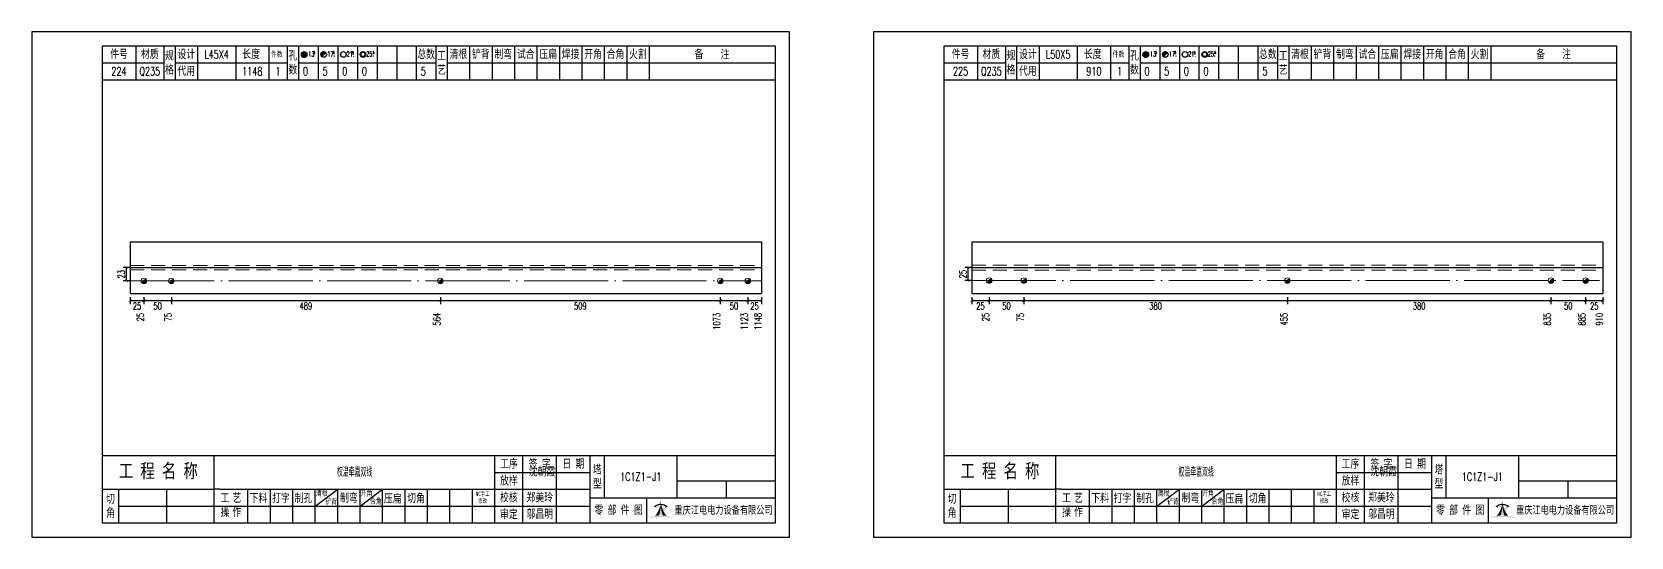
# Model space of a CAD drawing. Header units: millimetres. Extents: x -524 to 9570, y -2481 to 180.
# Drawn here: x 5700 to 6270, y -600 to -420 of the extents above; entities that cross this region are included whole.
import ezdxf
from ezdxf.enums import TextEntityAlignment as Align

# ---------------------------------------------------------------- set-up
doc = ezdxf.new("R2010")
doc.units = ezdxf.units.MM
doc.header["$LTSCALE"] = 20
doc.header["$PDMODE"] = 1
doc.linetypes.add('DASHDOT2X', pattern=[1.75, 1.5, -0.125, 0, -0.125])
doc.linetypes.add('HIDDEN', pattern=[0.375, 0.25, -0.125])
for name, color, linetype, lineweight in [('1', 7, 'Continuous', 25), ('11', 1, 'Continuous', 13), ('2', 1, 'HIDDEN', 13), ('5', 7, 'Continuous', 13), ('7', 3, 'DASHDOT2X', 13)]:
    doc.layers.add(name, color=color, linetype=linetype, lineweight=lineweight)
doc.styles.get("Standard").update_dxf_attribs({"font": 'simplex', "width": 0.7, "bigfont": 'gbhzfs.shx'})
doc.styles.add('SYMBOL_TXT', font='txt.shx', dxfattribs={"width": 0.6})
doc.styles.add('TITLE_TXT', font='simplex.shx', dxfattribs={"width": 0.75, "height": 2.5, "bigfont": 'gbhzfs.shx'})
doc.dimstyles.new('dimStyle4', dxfattribs={"dimtxt": 2.5, "dimasz": 1, "dimexe": 1.25, "dimexo": 0, "dimgap": 0.63, "dimtad": 2, "dimzin": 0, "dimdsep": 46, "dimtxsty": 'standard', "dimblk": 'ARCHTICK', "dimblk1": 'ARCHTICK', "dimblk2": 'ARCHTICK', "dimcen": 0.09, "dimadec": 0, "dimazin": 0, "dimtfac": 1, "dimtdec": 1, "dimtix": 1, "dimtmove": 2, "dimatfit": 3, "dimfxl": 0, "dimtolj": 1, "dimtzin": 0, "dimarcsym": 0})
doc.dimstyles.get("Standard").update_dxf_attribs({"dimtxt": 2.5, "dimasz": 1, "dimexe": 1.25, "dimexo": 0, "dimgap": 0.63, "dimtad": 1, "dimzin": 0, "dimdsep": 46, "dimtxsty": 'standard', "dimblk": 'ARCHTICK', "dimblk1": 'ARCHTICK', "dimblk2": 'ARCHTICK', "dimcen": 0.09, "dimadec": 0, "dimazin": 0, "dimtfac": 1, "dimtdec": 1, "dimtix": 1, "dimtmove": 2, "dimatfit": 3, "dimfxl": 0, "dimtolj": 1, "dimtzin": 0, "dimarcsym": 0})
pattern_1 = [(0, (-3, 0), (0, 0.0125), [])]

# ---------------------------------------------------------------- blocks, each defined once
blk = doc.blocks.new('M12_HOLE')
h = blk.add_hatch()
h.set_pattern_fill('LINE', scale=0.1, style=0)
h.set_pattern_definition(pattern_1)
h.paths.add_polyline_path([(-5, 0, 1), (-1, 0, 1)])
at = {"color": 7}
blk.add_circle((-3, 0), 2, dxfattribs=at)
at = {"color": 7, "attachment_point": 1, "style": 'SYMBOL_TXT'}
for s, insert, char_height, width in [('13\\f??|b0|i0|c0|p54;.', (-0.1170648347537053, 2.110404609075999), 3.5, 5.707453662650948), ('5', (3.739322910876695, 2.264550918150206), 1.8, 2.930899999712656)]:
    blk.add_mtext(s, dxfattribs=dict(at, insert=insert, char_height=char_height, width=width))
blk = doc.blocks.new('M16_HOLE')
h = blk.add_hatch()
h.set_pattern_fill('LINE', scale=0.1, style=0)
h.set_pattern_definition(pattern_1)
h.paths.add_polyline_path([(-1.585786437626905, 1.414213562373095, 0.668178637919299), (-5, 0, 0.198912367379658), (-4.414213562373095, -1.414213562373095)])
at = {"color": 7}
blk.add_circle((-3, 0), 2, dxfattribs=at)
at = {"color": 7, "attachment_point": 1, "style": 'SYMBOL_TXT'}
for s, insert, char_height, width in [('17.', (-0.443935574240129, 2.13042063441452), 3.5, 6.3164), ('5', (3.564570640825252, 2.25180437378188), 1.8, 1.822)]:
    blk.add_mtext(s, dxfattribs=dict(at, insert=insert, char_height=char_height, width=width))
blk = doc.blocks.new('M20_HOLE')
at = {"color": 7}
blk.add_circle((-3, 0), 2, dxfattribs=at)
at = {"color": 7, "attachment_point": 1, "style": 'SYMBOL_TXT'}
for s, insert, char_height, width in [('21.', (-0.6868754558352066, 2.009036737063269), 3.5, 6.0735), ('5', (3.321630759230175, 2.009036737063269), 1.8, 1.4576)]:
    blk.add_mtext(s, dxfattribs=dict(at, insert=insert, char_height=char_height, width=width))
blk = doc.blocks.new('M24_HOLE')
at = {"color": 7}
for radius in [2, 1.5]:
    blk.add_circle((-3, 0), radius, dxfattribs=at)
at = {"color": 7, "attachment_point": 1, "style": 'SYMBOL_TXT'}
for s, insert, char_height, width in [('25.', (-0.6868754558352066, 2.13042063441452), 3.5, 2.4294), ('5', (3.928980201610216, 2.25180437378188), 1.8, 1.9435)]:
    blk.add_mtext(s, dxfattribs=dict(at, insert=insert, char_height=char_height, width=width))
blk = doc.blocks.new('A$C1E394B87')
for p, q in [((270, 180), (0, 180)), ((0, 180), (0, 0)), ((270, 0), (270, 180)), ((0, 0), (270, 0))]:
    blk.add_line(p, q)
blk = doc.blocks.new('JgCard')
h = blk.add_hatch(color=256)
edge = h.paths.add_edge_path()
edge.add_arc((223.8016524729837, -21.84717885384339), 29.00860721842082, 79.81716678233735, 89.27812697573944)
edge.add_arc((224.5325955616654, -21.84717885384339), 29.00860721842082, 90.72187302426055, 100.1828332176626)
edge.add_arc((224.0279874541857, -3.830853464385541), 11.50536553551401, 89.30709440376557, 113.6959925615352, ccw=False)
edge.add_arc((224.3062605804644, -3.830853464385541), 11.50536553551401, 66.30400743846491, 90.69290559623443, ccw=False)
edge = h.paths.add_edge_path()
edge.add_arc((233.0302112674253, 13.18449056462987), 8.873034629199061, 191.5208225546964, 219.6965150385776)
edge.add_arc((215.3040367672247, 13.18449056462987), 8.873034629199061, 320.3034849614224, 348.4791774453036)
edge.add_arc((214.0326012329333, 11.43447699248611), 10.13453382683302, 338.1301204334909, 359.9154198731663)
edge.add_arc((234.3016468017167, 11.43447699248611), 10.13453382683302, 180.0845801266699, 201.8698795665091)
edge.add_line((225.937925765641, 10.90576856469295), (225.6552856147136, 10.35609493506945))
edge.add_arc((224.1679533083088, 7.853493107532699), 3.957321353349253, 91.41975307934291, 127.4827228769255)
edge.add_arc((215.3040367672247, 13.18449056462987), 8.873034629199061, 351.0860103832611, 357.2867084751834)
edge.add_line((222.396322269009, 10.90576856469295), (222.6789624199364, 10.35609493506945))
edge.add_line((222.6789624199364, 10.35609493506945), (221.7697188924139, 10.86032854938844))
edge.add_line((225.6552856147136, 10.35609493506945), (226.5654915637542, 10.86086227359522))
edge.add_arc((224.2330238305049, 7.883670059543192), 3.536460377387214, 93.80567765797379, 121.2894356209631)
edge.add_arc((224.1012242041452, 7.883670059543192), 3.536460377387214, 58.7105643790368, 86.1943223420262)
edge.add_arc((224.1679533083088, 7.853493107532699), 3.957321353349253, 52.53023982105776, 88.60436076552203)
edge.add_arc((233.0302112674253, 13.18449056462987), 8.873034629199061, 182.7132915248167, 188.9137221835162)
edge.add_line((224.1671240173246, 11.44943760304955), (224.1671240173246, 11.41951638194644))
blk.add_hatch(color=256).paths.add_polyline_path([(224.1671240173246, 11.41951638190653, 0.09534363958971465), (224.8964730213393, 7.65936347788454, -0.02857973389665951), (226.2029576453306, 7.517096850535836, -0.1235627947319866), (224.3359488967444, 11.41233217421416, -0.1204986991669159), (225.937925765641, 10.90576856469295), (225.6552856147136, 10.35609493506945), (226.5654915637542, 10.86086227359522, 0.5402417223769541), (226.575360567148, 10.99431825130466, 0.158715983985349), (224.2643381876442, 11.80964050730302, -0.02706108524003999), (224.1671240173246, 12.76445731824299, -0.02706225299216489), (224.0699034296731, 11.80959959181416, 0.1586661026302013), (221.7598355252794, 10.99377351487396, 0.5401762534625951), (221.7697205382283, 10.86032763670437, -5.881062471050359e-06), (221.7697188924139, 10.86032854938844), (222.6789624199364, 10.35609493506945), (222.396322269009, 10.90576856469295, -0.1204986991669226), (223.9982991379056, 11.41233217421416, -0.1235627947319868), (222.1312903893195, 7.517096850535836, -0.0285797338966575), (223.4377750133108, 7.65936347788454, 0.09534363958971454)])
for p, q in [((265, 175), (25, 175)), ((25, 175), (25, 5)), ((37, 175), (37, 163)), ((47, 175), (47, 163)), ((51, 175), (51, 163)), ((59, 175), (59, 163)), ((72.61005959575064, 175), (72.61005959575061, 163)), ((84.43573710762382, 175), (84.43573710762382, 163)), ((91, 175), (91, 163)), ((95, 175), (95, 163)), ((102, 175), (102, 163)), ((109, 175), (109, 163)), ((116, 175), (116, 163)), ((123, 175), (123, 163)), ((130, 175), (130, 163)), ((137, 175), (137, 163)), ((144, 175), (144, 163)), ((148, 175), (148, 163)), ((156, 175), (156, 163)), ((164, 175), (164, 163)), ((172, 175), (172, 163)), ((180, 175), (180, 163)), ((188, 175), (188, 163)), ((196, 175), (196, 163)), ((204, 175), (204, 163)), ((212, 175), (212, 163)), ((220, 175), (220, 163)), ((265, 5), (265, 175)), ((25, 169), (47, 169)), ((51, 168.9999999999999), (91, 168.9999999999999)), ((95, 168.9999999999999), (144, 168.9999999999999)), ((148, 169), (265, 169)), ((25, 163), (265, 163)), ((25, 29), (265, 29)), ((65, 17), (65, 29)), ((165, 5), (165, 29)), ((175, 5), (175, 29)), ((187, 5), (187, 29)), ((199, 5), (199, 29)), ((204, 29), (204, 14)), ((230, 14), (230, 29)), ((165, 23), (199, 23)), ((230, 20), (265, 20)), ((247.5, 20), (247.5, 14)), ((25, 17), (65, 17)), ((31, 5), (31, 17)), ((48, 17), (48, 5)), ((65, 5), (65, 17)), ((67, 17), (65, 17)), ((67, 17), (165, 17)), ((77, 5), (77, 17)), ((85, 5), (85, 17)), ((93, 5), (93, 17)), ((101, 5), (101, 17)), ((101, 11), (109, 17)), ((109, 5), (109, 17)), ((117, 5), (117, 17)), ((117, 11), (125, 17)), ((125, 5), (125, 17)), ((133, 5), (133, 17)), ((141, 5), (141, 17)), ((149, 5), (149, 17)), ((157, 5), (157, 17)), ((165, 17), (199, 17)), ((199, 14), (265, 14)), ((219.0802760739607, 14), (219.0802760739607, 5)), ((31, 11), (65, 11)), ((65, 11), (165, 11)), ((165, 11), (199, 11)), ((25, 5), (265, 5))]:
    blk.add_line(p, q)
blk.add_lwpolyline([(96.0334779468642, 171.9855941999696, -1), (98.0334779468642, 171.9855941999696, -1)], format="xyb", close=True)
for p in [(65.8050297978753, 166), (145, 96)]:
    blk.add_point(p)
blk.add_blockref('A$C1E394B87', (0, 0))
at = {"xscale": 0.5, "yscale": 0.5, "zscale": 0.5}
for name, p in [('M12_HOLE', (98.5334779468642, 171.9855941999696)), ('M16_HOLE', (105.5, 171.9999999999999)), ('M20_HOLE', (112.5, 171.9999999999999)), ('M24_HOLE', (119.5, 171.9999999999999))]:
    blk.add_blockref(name, p, dxfattribs=at)
at = {"attachment_point": 5, "style": 'TITLE_TXT'}
for s, insert, char_height, width in [('{\\fSimHei|b0|i0|c134|p2;件号}', (31, 172), 3, 15), ('{\\fSimHei|b0|i0|c134|p2;材质}', (42, 172), 3, 8), ('{\\fSimHei|b0|i0|c134|p2;规格}', (49, 169), 3, 4), ('{\\fSimHei|b0|i0|c134|p2;设计}', (55, 171.9999999999999), 3, 8.000000000000014), ('{\\fSimHei|b0|i0|c134|p2;长度}', (78.11684221050325, 172.0531705390044), 3, 8), ('{\\fSimHei|b0|i0|c134|p2;件数}', (87.3041250533895, 171.9999999999999), 2, 8.8244), ('{\\fSimHei|b0|i0|c134|p2;孔数}', (93, 169), 3, 4), ('{\\fSimHei|b0|i0|c134|p2;总数}', (140.5, 171.9999999999999), 3, 7), ('{\\fSimHei|b0|i0|c134|p2;工\\P艺}', (146, 169), 3, 4), ('{\\fSimHei|b0|i0|c134|p2;清根}', (152, 172), 3, 8), ('{\\fSimHei|b0|i0|c134|p2;铲背}', (160, 172), 3, 8), ('{\\fSimHei|b0|i0|c134|p2;制弯}', (168, 172), 3, 8.000000000000028), ('{\\fSimHei|b0|i0|c134|p2;试合}', (176, 172), 3, 8), ('{\\fSimHei|b0|i0|c134|p2;压扁}', (184, 172), 3, 8), ('{\\fSimHei|b0|i0|c134|p2;焊接}', (192, 172), 3, 8), ('{\\fSimHei|b0|i0|c134|p2;开角}', (200, 172), 3, 8.000000000000057), ('{\\fSimHei|b0|i0|c134|p2;合角}', (208, 172), 3, 8), ('{\\fSimHei|b0|i0|c134|p2;火割}', (216, 172), 3, 8), ('{\\fSimHei|b0|i0|c134|p2;备    注}', (242.3967818627186, 171.9765054582008), 3, 22), ('{\\fSimHei|b0|i0|c134|p2;代用}', (55, 166), 3, 8), ('{\\fSimHei|b0|i0|c134|p2;工 程 名 称}', (45.04268864723963, 23.33842704880232), 5, 47.33333333333334), ('{\\fSimHei|b0|i0|c134|p2;工序}', (170, 26), 3, 10), ('{\\fSimHei|b0|i0|c134|p2;签 字}', (181, 26), 3, 12), ('{\\fSimHei|b0|i0|c134|p2;^I沈朝霞}', (181.0520504248258, 23.27747906449889), 3, 12), ('{\\fSimHei|b0|i0|c134|p2;日 期}', (193, 26), 3, 12), ('{\\fSimHei|b0|i0|c134|p2;塔\\P型}', (201.5, 21.5), 3, 5.000000000000028), ('{\\fSimHei|b0|i0|c134|p2;放样}', (170, 20), 3, 10), ('{\\fSimHei|b0|i0|c134|p2;切\\P角}', (28, 11), 3, 6.000000000000004), ('{\\fSimHei|b0|i0|c134|p2;工\\P操}', (68.78408056366106, 11.29930144135182), 3, 6.000000000000004), ('{\\fSimHei|b0|i0|c134|p2;艺\\P作}', (73.01340619218274, 11.29930144135182), 3, 6.000000000000004), ('{\\fSimHei|b0|i0|c134|p2;下料}', (80.74376492044746, 13.75191016783555), 3, 8), ('{\\fSimHei|b0|i0|c134|p2;打字}', (88.74376492044746, 13.75191016783555), 3, 8), ('{\\fSimHei|b0|i0|c134|p2;制孔}', (96.74376492044746, 13.75191016783555), 3, 8.000000000000028), ('{\\fSimHei|b0|i0|c134|p2;清根}', (103.3080888185272, 15.56254542211099), 2, 8), ('{\\fSimHei|b0|i0|c134|p2;铲背}', (106.6982872637203, 12.58010217278223), 2, 8), ('{\\fSimHei|b0|i0|c134|p2;制弯}', (112.9524832210667, 13.86807755023182), 3, 8.000000000000028), ('{\\fSimHei|b0|i0|c134|p2;开角}', (119.2123351337376, 15.54156681030855), 2, 8.000000000000057), ('{\\fSimHei|b0|i0|c134|p2;合角}', (122.601153766583, 12.67610618408509), 2, 8), ('{\\fSimHei|b0|i0|c134|p2;压扁}', (128.5896913500159, 13.56672241423536), 3, 8), ('{\\fSimHei|b0|i0|c134|p2;切角}', (136.8970089545677, 13.6938446517654), 3, 8), ('{\\fSimHei|b0|i0|c134|p2;NC手工修改}', (160.6311373906198, 14.05820252967675), 1.5, 6.204069777279955), ('{\\fSimHei|b0|i0|c134|p2;校核}', (170, 14), 3, 10.00000000000003), ('{\\fSimHei|b0|i0|c134|p2;郑美玲}', (181, 14), 3, 12), ('{\\fSimHei|b0|i0|c134|p2;零 部 件 图}', (209.0827348158753, 9.5), 3, 30.76131175444226), ('{\\fSimHei|b0|i0|c134|p2;重庆江电电力设备有限公司}', (246.5086378857131, 9.475432444103376), 2.772000000000001, 63.29400000000002), ('{\\fSimHei|b0|i0|c134|p2;审定}', (170, 8), 3, 10), ('{\\fSimHei|b0|i0|c134|p2;邬昌明}', (181.0428184060297, 8.12303372435349), 3, 12)]:
    blk.add_mtext(s, dxfattribs=dict(at, insert=insert, char_height=char_height, width=width))
blk = doc.blocks.new('M16')
for p, q in [((-0.7071067811865476, -0.7071067811865476), (0.7071067811865475, 0.7071067811865475)), ((-0.4, 4.898425415289509e-17), (0.4, 0)), ((2.449212707644755e-17, 0.4), (0, -0.4))]:
    blk.add_line(p, q)
blk.add_circle((0, 0), 1)
for centre, radius, end in [((0, 0), 0.8, 45.00000000000001), ((0, 0), 0.6, 45.00000000000001), ((0, 0), 0.4, 45.00000000000001), ((-5.551115123125783e-17, -5.551115123125783e-17), 0.2, 45)]:
    blk.add_arc(centre, radius, 225, end)
blk = doc.blocks.new('_ArchTick')
at = {"color": 0, "linetype": 'ByBlock', "const_width": 0.15}
blk.add_lwpolyline([(-0.5, -0.5), (0.5, 0.5)], dxfattribs=at)
blk = doc.blocks.new('*D527')
at = {"layer": '11', "color": 0, "lineweight": -2}
for p, q in [((5735, -514.5), (5735, -517)), ((5735, -515.75), (5739.900901681935, -515.75)), ((5739.900901681935, -514.5), (5739.900901681935, -517))]:
    blk.add_line(p, q, dxfattribs=at)
at = {"layer": 'Defpoints', "color": 0}
for p in [(5735, -514.5), (5739.900901681935, -514.5), (5739.900901681935, -515.75)]:
    blk.add_point(p, dxfattribs=at)
at = {"layer": '11', "color": 0, "lineweight": -2, "rotation": 180}
blk.add_blockref('_ArchTick', (5735, -515.75), dxfattribs=at)
at = {"layer": '11', "color": 0, "lineweight": -2}
blk.add_blockref('_ArchTick', (5739.900901681935, -515.75), dxfattribs=at)
at = {"layer": '11', "color": 0, "insert": (5737.450450840967, -517.63), "char_height": 2.5, "attachment_point": 5}
blk.add_mtext('\\A1;25', dxfattribs=at)
blk = doc.blocks.new('*D528')
at = {"layer": '11', "color": 0, "lineweight": -2}
for p, q in [((5739.900901681935, -514.5), (5739.900901681935, -517)), ((5739.900901681935, -515.75), (5749.702705045805, -515.75)), ((5749.702705045805, -514.5), (5749.702705045805, -517))]:
    blk.add_line(p, q, dxfattribs=at)
at = {"layer": 'Defpoints', "color": 0}
for p in [(5739.900901681935, -514.5), (5749.702705045805, -514.5), (5749.702705045805, -515.75)]:
    blk.add_point(p, dxfattribs=at)
at = {"layer": '11', "color": 0, "lineweight": -2, "rotation": 180}
blk.add_blockref('_ArchTick', (5739.900901681935, -515.75), dxfattribs=at)
at = {"layer": '11', "color": 0, "lineweight": -2}
blk.add_blockref('_ArchTick', (5749.702705045805, -515.75), dxfattribs=at)
at = {"layer": '11', "color": 0, "insert": (5744.80180336387, -517.63), "char_height": 2.5, "attachment_point": 5}
blk.add_mtext('\\A1;50', dxfattribs=at)
blk = doc.blocks.new('*D529')
at = {"layer": '11', "color": 0, "lineweight": -2}
for p, q in [((5749.702705045805, -514.5), (5749.702705045805, -517)), ((5749.702705045805, -515.75), (5845.564341944457, -515.75)), ((5845.564341944457, -514.5), (5845.564341944457, -517))]:
    blk.add_line(p, q, dxfattribs=at)
at = {"layer": 'Defpoints', "color": 0}
for p in [(5749.702705045805, -514.5), (5845.564341944457, -514.5), (5845.564341944457, -515.75)]:
    blk.add_point(p, dxfattribs=at)
at = {"layer": '11', "color": 0, "lineweight": -2, "rotation": 180}
blk.add_blockref('_ArchTick', (5749.702705045805, -515.75), dxfattribs=at)
at = {"layer": '11', "color": 0, "lineweight": -2}
blk.add_blockref('_ArchTick', (5845.564341944457, -515.75), dxfattribs=at)
at = {"layer": '11', "color": 0, "insert": (5797.633523495131, -517.63), "char_height": 2.5, "attachment_point": 5}
blk.add_mtext('\\A1;489', dxfattribs=at)
blk = doc.blocks.new('*D530')
at = {"layer": '11', "color": 0, "lineweight": -2}
for p, q in [((5845.564341944457, -514.5), (5845.564341944457, -517)), ((5845.564341944457, -515.75), (5945.346700188655, -515.75)), ((5945.346700188655, -514.5), (5945.346700188655, -517))]:
    blk.add_line(p, q, dxfattribs=at)
at = {"layer": 'Defpoints', "color": 0}
for p in [(5845.564341944457, -514.5), (5945.346700188655, -514.5), (5945.346700188655, -515.75)]:
    blk.add_point(p, dxfattribs=at)
at = {"layer": '11', "color": 0, "lineweight": -2, "rotation": 180}
blk.add_blockref('_ArchTick', (5845.564341944457, -515.75), dxfattribs=at)
at = {"layer": '11', "color": 0, "lineweight": -2}
blk.add_blockref('_ArchTick', (5945.346700188655, -515.75), dxfattribs=at)
at = {"layer": '11', "color": 0, "insert": (5895.455521066556, -517.63), "char_height": 2.5, "attachment_point": 5}
blk.add_mtext('\\A1;509', dxfattribs=at)
blk = doc.blocks.new('*D531')
at = {"layer": '11', "color": 0, "lineweight": -2}
for p, q in [((5945.346700188655, -514.5), (5945.346700188655, -517)), ((5945.346700188655, -515.75), (5955.148503552526, -515.75)), ((5955.148503552526, -514.5), (5955.148503552526, -517))]:
    blk.add_line(p, q, dxfattribs=at)
at = {"layer": 'Defpoints', "color": 0}
for p in [(5945.346700188655, -514.5), (5955.148503552526, -514.5), (5955.148503552526, -515.75)]:
    blk.add_point(p, dxfattribs=at)
at = {"layer": '11', "color": 0, "lineweight": -2, "rotation": 180}
blk.add_blockref('_ArchTick', (5945.346700188655, -515.75), dxfattribs=at)
at = {"layer": '11', "color": 0, "lineweight": -2}
blk.add_blockref('_ArchTick', (5955.148503552526, -515.75), dxfattribs=at)
at = {"layer": '11', "color": 0, "insert": (5950.24760187059, -517.63), "char_height": 2.5, "attachment_point": 5}
blk.add_mtext('\\A1;50', dxfattribs=at)
blk = doc.blocks.new('*D532')
at = {"layer": '11', "color": 0, "lineweight": -2}
for p, q in [((5955.148503552526, -514.5), (5955.148503552526, -517)), ((5955.148503552526, -515.75), (5960, -515.75)), ((5960, -514.5), (5960, -517))]:
    blk.add_line(p, q, dxfattribs=at)
at = {"layer": 'Defpoints', "color": 0}
for p in [(5955.148503552526, -514.5), (5960, -514.5), (5960, -515.75)]:
    blk.add_point(p, dxfattribs=at)
at = {"layer": '11', "color": 0, "lineweight": -2, "rotation": 180}
blk.add_blockref('_ArchTick', (5955.148503552526, -515.75), dxfattribs=at)
at = {"layer": '11', "color": 0, "lineweight": -2}
blk.add_blockref('_ArchTick', (5960, -515.75), dxfattribs=at)
at = {"layer": '11', "color": 0, "insert": (5957.574251776263, -517.63), "char_height": 2.5, "attachment_point": 5}
blk.add_mtext('\\A1;25', dxfattribs=at)
blk = doc.blocks.new('*D534')
at = {"layer": '11', "color": 0, "lineweight": -2}
for p, q in [((6035, -514.5), (6035, -517)), ((6035, -515.75), (6041.181318681318, -515.75)), ((6041.181318681318, -514.5), (6041.181318681318, -517))]:
    blk.add_line(p, q, dxfattribs=at)
at = {"layer": 'Defpoints', "color": 0}
for p in [(6035, -514.5), (6041.181318681318, -514.5), (6041.181318681318, -515.75)]:
    blk.add_point(p, dxfattribs=at)
at = {"layer": '11', "color": 0, "lineweight": -2, "rotation": 180}
blk.add_blockref('_ArchTick', (6035, -515.75), dxfattribs=at)
at = {"layer": '11', "color": 0, "lineweight": -2}
blk.add_blockref('_ArchTick', (6041.181318681318, -515.75), dxfattribs=at)
at = {"layer": '11', "color": 0, "insert": (6038.090659340659, -517.63), "char_height": 2.5, "attachment_point": 5}
blk.add_mtext('\\A1;25', dxfattribs=at)
blk = doc.blocks.new('*D535')
at = {"layer": '11', "color": 0, "lineweight": -2}
for p, q in [((6041.181318681318, -514.5), (6041.181318681318, -517)), ((6041.181318681318, -515.75), (6053.543956043955, -515.75)), ((6053.543956043955, -514.5), (6053.543956043955, -517))]:
    blk.add_line(p, q, dxfattribs=at)
at = {"layer": 'Defpoints', "color": 0}
for p in [(6041.181318681318, -514.5), (6053.543956043955, -514.5), (6053.543956043955, -515.75)]:
    blk.add_point(p, dxfattribs=at)
at = {"layer": '11', "color": 0, "lineweight": -2, "rotation": 180}
blk.add_blockref('_ArchTick', (6041.181318681318, -515.75), dxfattribs=at)
at = {"layer": '11', "color": 0, "lineweight": -2}
blk.add_blockref('_ArchTick', (6053.543956043955, -515.75), dxfattribs=at)
at = {"layer": '11', "color": 0, "insert": (6047.362637362637, -517.63), "char_height": 2.5, "attachment_point": 5}
blk.add_mtext('\\A1;50', dxfattribs=at)
blk = doc.blocks.new('*D536')
at = {"layer": '11', "color": 0, "lineweight": -2}
for p, q in [((6053.543956043955, -514.5), (6053.543956043955, -517)), ((6053.543956043955, -515.75), (6147.5, -515.75)), ((6147.5, -514.5), (6147.5, -517))]:
    blk.add_line(p, q, dxfattribs=at)
at = {"layer": 'Defpoints', "color": 0}
for p in [(6053.543956043955, -514.5), (6147.5, -514.5), (6147.5, -515.75)]:
    blk.add_point(p, dxfattribs=at)
at = {"layer": '11', "color": 0, "lineweight": -2, "rotation": 180}
blk.add_blockref('_ArchTick', (6053.543956043955, -515.75), dxfattribs=at)
at = {"layer": '11', "color": 0, "lineweight": -2}
blk.add_blockref('_ArchTick', (6147.5, -515.75), dxfattribs=at)
at = {"layer": '11', "color": 0, "insert": (6100.521978021978, -517.63), "char_height": 2.5, "attachment_point": 5}
blk.add_mtext('\\A1;380', dxfattribs=at)
blk = doc.blocks.new('*D537')
at = {"layer": '11', "color": 0, "lineweight": -2}
for p, q in [((6147.5, -514.5), (6147.5, -517)), ((6147.5, -515.75), (6241.456043956045, -515.75)), ((6241.456043956045, -514.5), (6241.456043956045, -517))]:
    blk.add_line(p, q, dxfattribs=at)
at = {"layer": 'Defpoints', "color": 0}
for p in [(6147.5, -514.5), (6241.456043956045, -514.5), (6241.456043956045, -515.75)]:
    blk.add_point(p, dxfattribs=at)
at = {"layer": '11', "color": 0, "lineweight": -2, "rotation": 180}
blk.add_blockref('_ArchTick', (6147.5, -515.75), dxfattribs=at)
at = {"layer": '11', "color": 0, "lineweight": -2}
blk.add_blockref('_ArchTick', (6241.456043956045, -515.75), dxfattribs=at)
at = {"layer": '11', "color": 0, "insert": (6194.478021978022, -517.63), "char_height": 2.5, "attachment_point": 5}
blk.add_mtext('\\A1;380', dxfattribs=at)
blk = doc.blocks.new('*D538')
at = {"layer": '11', "color": 0, "lineweight": -2}
for p, q in [((6241.456043956045, -514.5), (6241.456043956045, -517)), ((6241.456043956045, -515.75), (6253.818681318682, -515.75)), ((6253.818681318682, -514.5), (6253.818681318682, -517))]:
    blk.add_line(p, q, dxfattribs=at)
at = {"layer": 'Defpoints', "color": 0}
for p in [(6241.456043956045, -514.5), (6253.818681318682, -514.5), (6253.818681318682, -515.75)]:
    blk.add_point(p, dxfattribs=at)
at = {"layer": '11', "color": 0, "lineweight": -2, "rotation": 180}
blk.add_blockref('_ArchTick', (6241.456043956045, -515.75), dxfattribs=at)
at = {"layer": '11', "color": 0, "lineweight": -2}
blk.add_blockref('_ArchTick', (6253.818681318682, -515.75), dxfattribs=at)
at = {"layer": '11', "color": 0, "insert": (6247.637362637363, -517.63), "char_height": 2.5, "attachment_point": 5}
blk.add_mtext('\\A1;50', dxfattribs=at)
blk = doc.blocks.new('*D539')
at = {"layer": '11', "color": 0, "lineweight": -2}
for p, q in [((6253.818681318682, -514.5), (6253.818681318682, -517)), ((6253.818681318682, -515.75), (6260, -515.75)), ((6260, -514.5), (6260, -517))]:
    blk.add_line(p, q, dxfattribs=at)
at = {"layer": 'Defpoints', "color": 0}
for p in [(6253.818681318682, -514.5), (6260, -514.5), (6260, -515.75)]:
    blk.add_point(p, dxfattribs=at)
at = {"layer": '11', "color": 0, "lineweight": -2, "rotation": 180}
blk.add_blockref('_ArchTick', (6253.818681318682, -515.75), dxfattribs=at)
at = {"layer": '11', "color": 0, "lineweight": -2}
blk.add_blockref('_ArchTick', (6260, -515.75), dxfattribs=at)
at = {"layer": '11', "color": 0, "insert": (6256.909340659341, -517.63), "char_height": 2.5, "attachment_point": 5}
blk.add_mtext('\\A1;25', dxfattribs=at)

msp = doc.modelspace()

# ---------------------------------------------------------------- linework, layer by layer
at = {"layer": '1'}
for p, q in [((5735, -494.75), (5735, -513.25)), ((5735, -494.75), (5960, -494.75)), ((5960, -494.75), (5960, -513.25)), ((6035, -494.75), (6035, -513.25)), ((6035, -494.75), (6260, -494.75)), ((6260, -494.75), (6260, -513.25)), ((5735, -504), (5960, -504)), ((6035, -504), (6260, -504)), ((5735, -513.25), (5960, -513.25)), ((6035, -513.25), (6260, -513.25))]:
    msp.add_line(p, q, dxfattribs=at)
at = {"layer": '2'}
for p, q in [((5735, -503.1777777777778), (5960, -503.1777777777778)), ((5735, -504.8222222222222), (5960, -504.8222222222222)), ((6035, -503.075), (6260, -503.075)), ((6035, -504.925), (6260, -504.925))]:
    msp.add_line(p, q, dxfattribs=at)
at = {"layer": '7'}
for p, q in [((5735, -508.7277777777778), (5960.148503552526, -508.7277777777778)), ((6035, -508.625), (6258.818681318682, -508.625))]:
    msp.add_line(p, q, dxfattribs=at)

# ---------------------------------------------------------------- block references
at = {"layer": '1'}
for p in [(5700, -600), (6000, -600)]:
    msp.add_blockref('JgCard', p, dxfattribs=at)
at = {"layer": '5'}
for p in [(5739.900901681935, -508.7277777777778), (5749.702705045805, -508.7277777777778), (5845.564341944457, -508.7277777777778), (5945.346700188655, -508.7277777777778), (5955.148503552526, -508.7277777777778), (6041.181318681318, -508.625), (6053.543956043955, -508.625), (6147.5, -508.625), (6241.456043956045, -508.625), (6253.818681318682, -508.625)]:
    msp.add_blockref('M16', p, dxfattribs=at)

# ---------------------------------------------------------------- texts
at = {"layer": '1', "width": 0.7}
for s, p in [('L45X4', (5765.805029797875, -428)), ('L50X5', (6065.805029797875, -428)), ('224', (5731, -434)), ('Q235', (5742, -434)), ('1148', (5778.522898351686, -434)), ('1', (5787.717868553811, -434)), ('0', (5797.5, -434)), ('5', (5804.5, -434)), ('0', (5811.5, -434)), ('0', (5818.5, -434)), ('5', (5839.5, -434)), ('225', (6031, -434)), ('Q235', (6042, -434)), ('910', (6078.522898351686, -434)), ('1', (6087.717868553811, -434)), ('0', (6097.5, -434)), ('5', (6104.5, -434)), ('0', (6111.5, -434)), ('0', (6118.5, -434)), ('5', (6139.5, -434)), ('权温牵嘉双线', (5815, -577)), ('权温牵嘉双线', (6115, -577)), ('1C1Z1-J1', (5917, -578.5)), ('1C1Z1-J1', (6217, -578.5))]:
    msp.add_text(s, height=3, dxfattribs=at).set_placement(p, align=Align.MIDDLE_CENTER)
for s, p in [('25', (5739.900901681935, -520.125)), ('75', (5749.702705045805, -520.125)), ('564', (5845.564341944457, -520.125)), ('1073', (5945.346700188655, -520.125)), ('1123', (5955.148503552526, -520.125)), ('1148', (5960, -520.125)), ('25', (6041.181318681318, -520.125)), ('75', (6053.543956043955, -520.125)), ('455', (6147.5, -520.125)), ('835', (6241.456043956045, -520.125)), ('885', (6253.818681318682, -520.125)), ('910', (6260, -520.125))]:
    msp.add_text(s, height=2.5, rotation=90, dxfattribs=at).set_placement(p, align=Align.RIGHT)

# ---------------------------------------------------------------- dimensions: what is measured, and where the dimension line sits
at = {"layer": '1'}
for base, p1, p2, text in [((5733.75, -504), (5734.75, -508.7277777777778), (5734.75, -504), '23'), ((6033.75, -504), (6034.75, -508.625), (6034.75, -504), '25')]:
    msp.add_linear_dim(base=base, p1=p1, p2=p2, angle=90, text=text, dimstyle='standard', override={"dimtxt": 2.5}, dxfattribs=at).render()
at = {"layer": '11'}
for base, p1, p2, text, picture, middle in [((5739.900901681935, -515.75), (5735, -514.5), (5739.900901681935, -514.5), '25', '*D527', (5737.450450840967, -517.63)), ((5749.702705045805, -515.75), (5739.900901681935, -514.5), (5749.702705045805, -514.5), '50', '*D528', (5744.80180336387, -517.63)), ((5845.564341944457, -515.75), (5749.702705045805, -514.5), (5845.564341944457, -514.5), '489', '*D529', (5797.633523495131, -517.63)), ((5945.346700188655, -515.75), (5845.564341944457, -514.5), (5945.346700188655, -514.5), '509', '*D530', (5895.455521066556, -517.63)), ((5955.148503552526, -515.75), (5945.346700188655, -514.5), (5955.148503552526, -514.5), '50', '*D531', (5950.24760187059, -517.63)), ((5960, -515.75), (5955.148503552526, -514.5), (5960, -514.5), '25', '*D532', (5957.574251776263, -517.63)), ((6041.181318681318, -515.75), (6035, -514.5), (6041.181318681318, -514.5), '25', '*D534', (6038.090659340659, -517.63)), ((6053.543956043955, -515.75), (6041.181318681318, -514.5), (6053.543956043955, -514.5), '50', '*D535', (6047.362637362637, -517.63)), ((6147.5, -515.75), (6053.543956043955, -514.5), (6147.5, -514.5), '380', '*D536', (6100.521978021978, -517.63)), ((6241.456043956045, -515.75), (6147.5, -514.5), (6241.456043956045, -514.5), '380', '*D537', (6194.478021978022, -517.63)), ((6253.818681318682, -515.75), (6241.456043956045, -514.5), (6253.818681318682, -514.5), '50', '*D538', (6247.637362637363, -517.63)), ((6260, -515.75), (6253.818681318682, -514.5), (6260, -514.5), '25', '*D539', (6256.909340659341, -517.63))]:
    dim = msp.add_linear_dim(base=base, p1=p1, p2=p2, text=text, dimstyle='dimStyle4', override={"dimtxt": 2.5}, dxfattribs=at)
    dim.commit()
    dim.dimension.update_dxf_attribs({"geometry": picture, "text_midpoint": middle})

doc.saveas('drawing.dxf')
